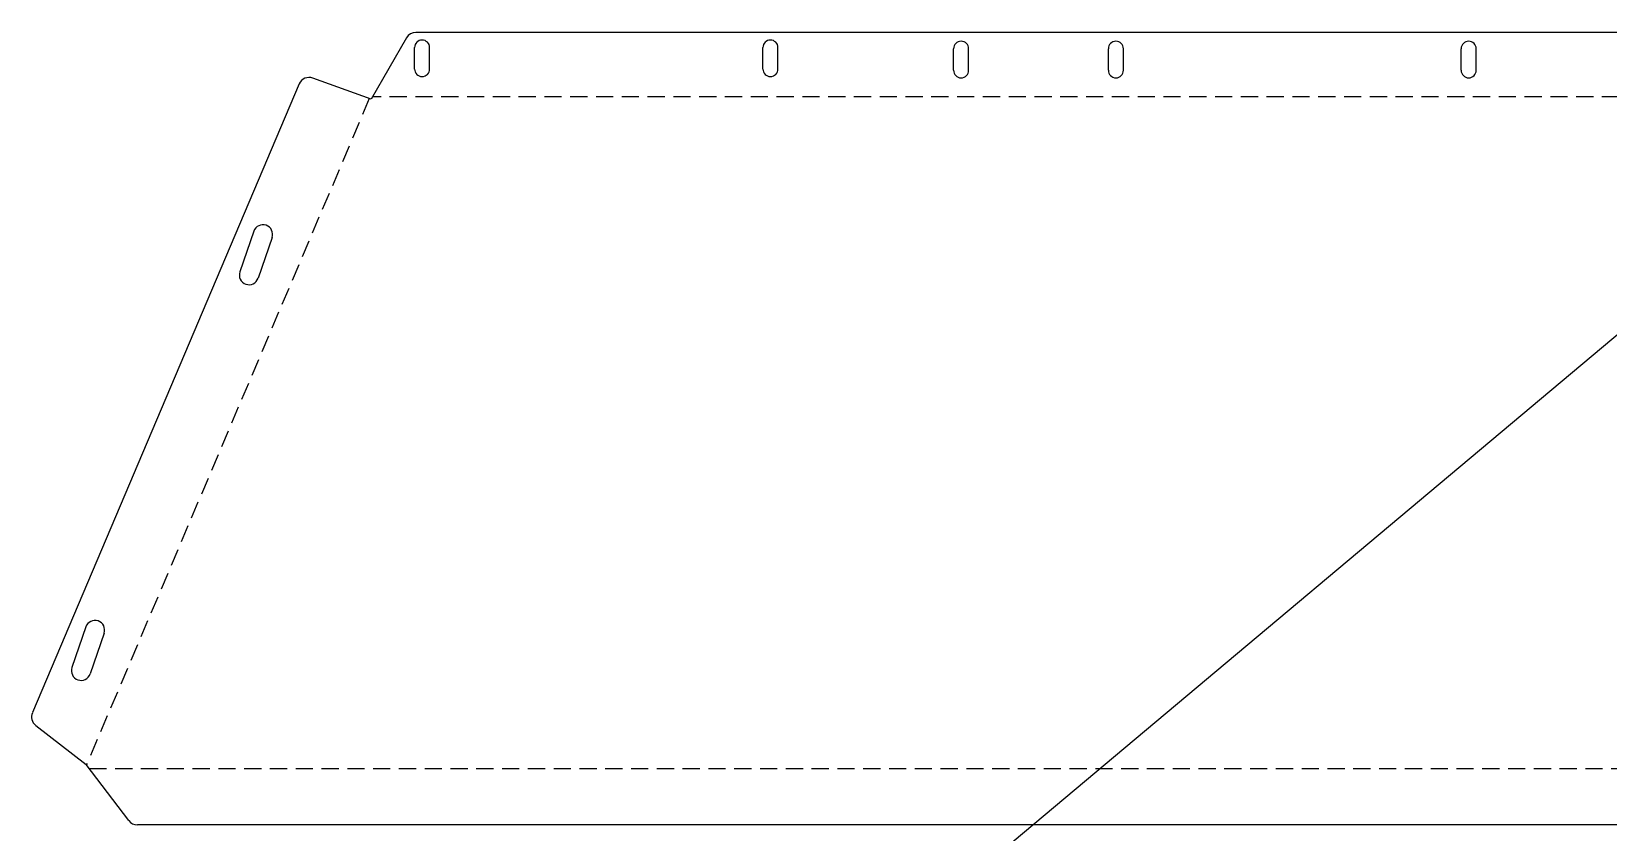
# Model space of a CAD drawing. Extents: x 5 to 1801, y 5 to 2754.
# Drawn here: x 5 to 739, y 1879 to 2252 of the extents above; entities that cross this region are included whole.
import ezdxf

# ---------------------------------------------------------------- set-up
doc = ezdxf.new("R2010")
doc.units = 0
doc.linetypes.add('DASHED', pattern=[12, 8, -4])
for name, color, linetype in [('SMARTNEST_SHEET_10_GEOMETRY', 7, 'CONTINUOUS'), ('SMARTNEST_SHEET_11_GEOMETRY', 7, 'CONTINUOUS'), ('SMARTNEST_SHEET_12_GEOMETRY', 7, 'CONTINUOUS'), ('SMARTNEST_SHEET_13_GEOMETRY', 7, 'CONTINUOUS'), ('SMARTNEST_SHEET_14_GEOMETRY', 7, 'CONTINUOUS'), ('SMARTNEST_SHEET_15_GEOMETRY', 7, 'CONTINUOUS'), ('SMARTNEST_SHEET_16_GEOMETRY', 7, 'CONTINUOUS'), ('SMARTNEST_SHEET_17_GEOMETRY', 7, 'CONTINUOUS'), ('SMARTNEST_SHEET_18_GEOMETRY', 7, 'CONTINUOUS'), ('SMARTNEST_SHEET_19_GEOMETRY', 7, 'CONTINUOUS'), ('SMARTNEST_SHEET_1_BEND', 3, 'DASHED'), ('SMARTNEST_SHEET_1_GEOMETRY', 7, 'CONTINUOUS'), ('SMARTNEST_SHEET_20_GEOMETRY', 7, 'CONTINUOUS'), ('SMARTNEST_SHEET_21_GEOMETRY', 7, 'CONTINUOUS'), ('SMARTNEST_SHEET_22_GEOMETRY', 7, 'CONTINUOUS'), ('SMARTNEST_SHEET_23_GEOMETRY', 7, 'CONTINUOUS'), ('SMARTNEST_SHEET_24_GEOMETRY', 7, 'CONTINUOUS'), ('SMARTNEST_SHEET_25_GEOMETRY', 7, 'CONTINUOUS'), ('SMARTNEST_SHEET_2_BEND', 3, 'DASHED'), ('SMARTNEST_SHEET_2_GEOMETRY', 7, 'CONTINUOUS'), ('SMARTNEST_SHEET_3_BEND', 3, 'DASHED'), ('SMARTNEST_SHEET_3_GEOMETRY', 7, 'CONTINUOUS'), ('SMARTNEST_SHEET_4_BEND', 3, 'DASHED'), ('SMARTNEST_SHEET_4_GEOMETRY', 7, 'CONTINUOUS'), ('SMARTNEST_SHEET_5_BEND', 3, 'DASHED'), ('SMARTNEST_SHEET_5_GEOMETRY', 7, 'CONTINUOUS'), ('SMARTNEST_SHEET_6_BEND', 3, 'DASHED'), ('SMARTNEST_SHEET_6_GEOMETRY', 7, 'CONTINUOUS'), ('SMARTNEST_SHEET_7_BEND', 3, 'DASHED'), ('SMARTNEST_SHEET_7_GEOMETRY', 7, 'CONTINUOUS'), ('SMARTNEST_SHEET_8_BEND', 3, 'DASHED'), ('SMARTNEST_SHEET_8_GEOMETRY', 7, 'CONTINUOUS')]:
    doc.layers.add(name, color=color, linetype=linetype)

msp = doc.modelspace()

# ---------------------------------------------------------------- linework, layer by layer
at = {"layer": 'SMARTNEST_SHEET_10_GEOMETRY', "color": 7, "linetype": 'CONTINUOUS'}
msp.add_line((1288.47, 2568.51), (216.01, 1668.61), dxfattribs=at)
at = {"layer": 'SMARTNEST_SHEET_11_GEOMETRY', "color": 7, "linetype": 'CONTINUOUS'}
msp.add_line((1288.47, 2568.51), (216.01, 1668.61), dxfattribs=at)
at = {"layer": 'SMARTNEST_SHEET_12_GEOMETRY', "color": 7, "linetype": 'CONTINUOUS'}
msp.add_line((1288.47, 2568.51), (216.01, 1668.61), dxfattribs=at)
at = {"layer": 'SMARTNEST_SHEET_13_GEOMETRY', "color": 7, "linetype": 'CONTINUOUS'}
msp.add_line((1288.47, 2568.51), (216.01, 1668.61), dxfattribs=at)
at = {"layer": 'SMARTNEST_SHEET_14_GEOMETRY', "color": 7, "linetype": 'CONTINUOUS'}
msp.add_line((1288.47, 2568.51), (216.01, 1668.61), dxfattribs=at)
at = {"layer": 'SMARTNEST_SHEET_15_GEOMETRY', "color": 7, "linetype": 'CONTINUOUS'}
msp.add_line((1288.47, 2568.51), (216.01, 1668.61), dxfattribs=at)
at = {"layer": 'SMARTNEST_SHEET_16_GEOMETRY', "color": 7, "linetype": 'CONTINUOUS'}
msp.add_line((1288.47, 2568.51), (216.01, 1668.61), dxfattribs=at)
at = {"layer": 'SMARTNEST_SHEET_17_GEOMETRY', "color": 7, "linetype": 'CONTINUOUS'}
msp.add_line((1288.47, 2568.51), (216.01, 1668.61), dxfattribs=at)
at = {"layer": 'SMARTNEST_SHEET_18_GEOMETRY', "color": 7, "linetype": 'CONTINUOUS'}
msp.add_line((1288.47, 2568.51), (216.01, 1668.61), dxfattribs=at)
at = {"layer": 'SMARTNEST_SHEET_19_GEOMETRY', "color": 7, "linetype": 'CONTINUOUS'}
msp.add_line((1288.47, 2568.51), (216.01, 1668.61), dxfattribs=at)
at = {"layer": 'SMARTNEST_SHEET_1_BEND', "color": 7, "linetype": 'DASHED'}
for p, q in [((162.15, 2220.41), (30.62, 1910.55)), ((1223.61, 2221.21), (163.64, 2221.21)), ((31.92, 1908.68), (1104.9, 1908.68))]:
    msp.add_line(p, q, dxfattribs=at)
at = {"layer": 'SMARTNEST_SHEET_1_GEOMETRY', "color": 7, "linetype": 'CONTINUOUS'}
for p, q in [((179.48, 2248.66), (163, 2220.1)), ((1218.61, 2251.16), (183.81, 2251.16)), ((183.2, 2234.16), (183.2, 2244.16)), ((190.2, 2234.16), (190.2, 2244.16)), ((345.26, 2234.16), (345.26, 2244.16)), ((352.26, 2234.16), (352.26, 2244.16)), ((433.98, 2233.58), (433.98, 2243.58)), ((440.98, 2233.58), (440.98, 2243.58)), ((505.98, 2233.58), (505.98, 2243.58)), ((512.98, 2233.58), (512.98, 2243.58)), ((670.11, 2233.58), (670.11, 2243.58)), ((677.11, 2233.58), (677.11, 2243.58)), ((129.56, 2227.23), (5.4, 1934.73)), ((163, 2220.1), (135.87, 2229.98)), ((108.41, 2158.71), (101.92, 2139.8)), ((116.92, 2155.79), (110.43, 2136.88)), ((30.26, 1974.61), (23.77, 1955.7)), ((38.78, 1971.69), (32.28, 1952.77)), ((6.94, 1928.82), (30.41, 1910.66)), ((50.27, 1884.52), (30.41, 1910.66)), ((1110.96, 1882.54), (54.25, 1882.54))]:
    msp.add_line(p, q, dxfattribs=at)
for centre, radius, start, end in [((183.81, 2246.16), 5, 90, 150), ((186.7, 2244.16), 3.5, 0, 180), ((348.76, 2244.16), 3.5, 0, 180), ((437.48, 2243.58), 3.5, 0, 180), ((509.48, 2243.58), 3.5, 0, 180), ((673.61, 2243.58), 3.5, 0, 180), ((134.16, 2225.28), 5, 70, 157), ((186.7, 2234.16), 3.5, 180, 0), ((348.76, 2234.16), 3.5, 180, 0), ((437.48, 2233.58), 3.5, 180, 0), ((509.48, 2233.58), 3.5, 180, 0), ((673.61, 2233.58), 3.5, 180, 0), ((112.67, 2157.25), 4.5, 341.05593, 161.05593), ((106.17, 2138.34), 4.5, 161.05593, 341.05593), ((34.52, 1973.15), 4.5, 341.05593, 161.05593), ((28.03, 1954.24), 4.5, 161.05593, 341.05593), ((10, 1932.77), 5, 157, 232.27), ((54.25, 1887.54), 5, 217.22797, 270)]:
    msp.add_arc(centre, radius, start, end, dxfattribs=at)
at = {"layer": 'SMARTNEST_SHEET_20_GEOMETRY', "color": 7, "linetype": 'CONTINUOUS'}
msp.add_line((1288.47, 2568.51), (216.01, 1668.61), dxfattribs=at)
at = {"layer": 'SMARTNEST_SHEET_21_GEOMETRY', "color": 7, "linetype": 'CONTINUOUS'}
msp.add_line((1288.47, 2568.51), (216.01, 1668.61), dxfattribs=at)
at = {"layer": 'SMARTNEST_SHEET_22_GEOMETRY', "color": 7, "linetype": 'CONTINUOUS'}
msp.add_line((1288.47, 2568.51), (216.01, 1668.61), dxfattribs=at)
at = {"layer": 'SMARTNEST_SHEET_23_GEOMETRY', "color": 7, "linetype": 'CONTINUOUS'}
msp.add_line((1288.47, 2568.51), (216.01, 1668.61), dxfattribs=at)
at = {"layer": 'SMARTNEST_SHEET_24_GEOMETRY', "color": 7, "linetype": 'CONTINUOUS'}
msp.add_line((1288.47, 2568.51), (216.01, 1668.61), dxfattribs=at)
at = {"layer": 'SMARTNEST_SHEET_25_GEOMETRY', "color": 7, "linetype": 'CONTINUOUS'}
msp.add_line((1288.47, 2568.51), (216.01, 1668.61), dxfattribs=at)
at = {"layer": 'SMARTNEST_SHEET_2_BEND', "color": 7, "linetype": 'DASHED'}
for p, q in [((162.15, 2220.41), (30.62, 1910.55)), ((1223.61, 2221.21), (163.64, 2221.21)), ((31.92, 1908.68), (1104.9, 1908.68))]:
    msp.add_line(p, q, dxfattribs=at)
at = {"layer": 'SMARTNEST_SHEET_2_GEOMETRY', "color": 7, "linetype": 'CONTINUOUS'}
for p, q in [((179.48, 2248.66), (163, 2220.1)), ((1218.61, 2251.16), (183.81, 2251.16)), ((183.2, 2234.16), (183.2, 2244.16)), ((190.2, 2234.16), (190.2, 2244.16)), ((345.26, 2234.16), (345.26, 2244.16)), ((352.26, 2234.16), (352.26, 2244.16)), ((433.98, 2233.58), (433.98, 2243.58)), ((440.98, 2233.58), (440.98, 2243.58)), ((505.98, 2233.58), (505.98, 2243.58)), ((512.98, 2233.58), (512.98, 2243.58)), ((670.11, 2233.58), (670.11, 2243.58)), ((677.11, 2233.58), (677.11, 2243.58)), ((129.56, 2227.23), (5.4, 1934.73)), ((163, 2220.1), (135.87, 2229.98)), ((108.41, 2158.71), (101.92, 2139.8)), ((116.92, 2155.79), (110.43, 2136.88)), ((30.26, 1974.61), (23.77, 1955.7)), ((38.78, 1971.69), (32.28, 1952.77)), ((6.94, 1928.82), (30.41, 1910.66)), ((50.27, 1884.52), (30.41, 1910.66)), ((1110.96, 1882.54), (54.25, 1882.54))]:
    msp.add_line(p, q, dxfattribs=at)
for centre, radius, start, end in [((183.81, 2246.16), 5, 90, 150), ((186.7, 2244.16), 3.5, 0, 180), ((348.76, 2244.16), 3.5, 0, 180), ((437.48, 2243.58), 3.5, 0, 180), ((509.48, 2243.58), 3.5, 0, 180), ((673.61, 2243.58), 3.5, 0, 180), ((134.16, 2225.28), 5, 70, 157), ((186.7, 2234.16), 3.5, 180, 0), ((348.76, 2234.16), 3.5, 180, 0), ((437.48, 2233.58), 3.5, 180, 0), ((509.48, 2233.58), 3.5, 180, 0), ((673.61, 2233.58), 3.5, 180, 0), ((112.67, 2157.25), 4.5, 341.05593, 161.05593), ((106.17, 2138.34), 4.5, 161.05593, 341.05593), ((34.52, 1973.15), 4.5, 341.05593, 161.05593), ((28.03, 1954.24), 4.5, 161.05593, 341.05593), ((10, 1932.77), 5, 157, 232.27), ((54.25, 1887.54), 5, 217.22797, 270)]:
    msp.add_arc(centre, radius, start, end, dxfattribs=at)
at = {"layer": 'SMARTNEST_SHEET_3_BEND', "color": 7, "linetype": 'DASHED'}
for p, q in [((162.15, 2220.41), (30.62, 1910.55)), ((1223.61, 2221.21), (163.64, 2221.21)), ((31.92, 1908.68), (1104.9, 1908.68))]:
    msp.add_line(p, q, dxfattribs=at)
at = {"layer": 'SMARTNEST_SHEET_3_GEOMETRY', "color": 7, "linetype": 'CONTINUOUS'}
for p, q in [((179.48, 2248.66), (163, 2220.1)), ((1218.61, 2251.16), (183.81, 2251.16)), ((183.2, 2234.16), (183.2, 2244.16)), ((190.2, 2234.16), (190.2, 2244.16)), ((345.26, 2234.16), (345.26, 2244.16)), ((352.26, 2234.16), (352.26, 2244.16)), ((433.98, 2233.58), (433.98, 2243.58)), ((440.98, 2233.58), (440.98, 2243.58)), ((505.98, 2233.58), (505.98, 2243.58)), ((512.98, 2233.58), (512.98, 2243.58)), ((670.11, 2233.58), (670.11, 2243.58)), ((677.11, 2233.58), (677.11, 2243.58)), ((129.56, 2227.23), (5.4, 1934.73)), ((163, 2220.1), (135.87, 2229.98)), ((108.41, 2158.71), (101.92, 2139.8)), ((116.92, 2155.79), (110.43, 2136.88)), ((30.26, 1974.61), (23.77, 1955.7)), ((38.78, 1971.69), (32.28, 1952.77)), ((6.94, 1928.82), (30.41, 1910.66)), ((50.27, 1884.52), (30.41, 1910.66)), ((1110.96, 1882.54), (54.25, 1882.54))]:
    msp.add_line(p, q, dxfattribs=at)
for centre, radius, start, end in [((183.81, 2246.16), 5, 90, 150), ((186.7, 2244.16), 3.5, 0, 180), ((348.76, 2244.16), 3.5, 0, 180), ((437.48, 2243.58), 3.5, 0, 180), ((509.48, 2243.58), 3.5, 0, 180), ((673.61, 2243.58), 3.5, 0, 180), ((134.16, 2225.28), 5, 70, 157), ((186.7, 2234.16), 3.5, 180, 0), ((348.76, 2234.16), 3.5, 180, 0), ((437.48, 2233.58), 3.5, 180, 0), ((509.48, 2233.58), 3.5, 180, 0), ((673.61, 2233.58), 3.5, 180, 0), ((112.67, 2157.25), 4.5, 341.05593, 161.05593), ((106.17, 2138.34), 4.5, 161.05593, 341.05593), ((34.52, 1973.15), 4.5, 341.05593, 161.05593), ((28.03, 1954.24), 4.5, 161.05593, 341.05593), ((10, 1932.77), 5, 157, 232.27), ((54.25, 1887.54), 5, 217.22797, 270)]:
    msp.add_arc(centre, radius, start, end, dxfattribs=at)
at = {"layer": 'SMARTNEST_SHEET_4_BEND', "color": 7, "linetype": 'DASHED'}
for p, q in [((162.15, 2220.41), (30.62, 1910.55)), ((1223.61, 2221.21), (163.64, 2221.21)), ((31.92, 1908.68), (1104.9, 1908.68))]:
    msp.add_line(p, q, dxfattribs=at)
at = {"layer": 'SMARTNEST_SHEET_4_GEOMETRY', "color": 7, "linetype": 'CONTINUOUS'}
for p, q in [((179.48, 2248.66), (163, 2220.1)), ((1218.61, 2251.16), (183.81, 2251.16)), ((183.2, 2234.16), (183.2, 2244.16)), ((190.2, 2234.16), (190.2, 2244.16)), ((345.26, 2234.16), (345.26, 2244.16)), ((352.26, 2234.16), (352.26, 2244.16)), ((433.98, 2233.58), (433.98, 2243.58)), ((440.98, 2233.58), (440.98, 2243.58)), ((505.98, 2233.58), (505.98, 2243.58)), ((512.98, 2233.58), (512.98, 2243.58)), ((670.11, 2233.58), (670.11, 2243.58)), ((677.11, 2233.58), (677.11, 2243.58)), ((129.56, 2227.23), (5.4, 1934.73)), ((163, 2220.1), (135.87, 2229.98)), ((108.41, 2158.71), (101.92, 2139.8)), ((116.92, 2155.79), (110.43, 2136.88)), ((30.26, 1974.61), (23.77, 1955.7)), ((38.78, 1971.69), (32.28, 1952.77)), ((6.94, 1928.82), (30.41, 1910.66)), ((50.27, 1884.52), (30.41, 1910.66)), ((1110.96, 1882.54), (54.25, 1882.54))]:
    msp.add_line(p, q, dxfattribs=at)
for centre, radius, start, end in [((183.81, 2246.16), 5, 90, 150), ((186.7, 2244.16), 3.5, 0, 180), ((348.76, 2244.16), 3.5, 0, 180), ((437.48, 2243.58), 3.5, 0, 180), ((509.48, 2243.58), 3.5, 0, 180), ((673.61, 2243.58), 3.5, 0, 180), ((134.16, 2225.28), 5, 70, 157), ((186.7, 2234.16), 3.5, 180, 0), ((348.76, 2234.16), 3.5, 180, 0), ((437.48, 2233.58), 3.5, 180, 0), ((509.48, 2233.58), 3.5, 180, 0), ((673.61, 2233.58), 3.5, 180, 0), ((112.67, 2157.25), 4.5, 341.05593, 161.05593), ((106.17, 2138.34), 4.5, 161.05593, 341.05593), ((34.52, 1973.15), 4.5, 341.05593, 161.05593), ((28.03, 1954.24), 4.5, 161.05593, 341.05593), ((10, 1932.77), 5, 157, 232.27), ((54.25, 1887.54), 5, 217.22797, 270)]:
    msp.add_arc(centre, radius, start, end, dxfattribs=at)
at = {"layer": 'SMARTNEST_SHEET_5_BEND', "color": 7, "linetype": 'DASHED'}
for p, q in [((162.15, 2220.41), (30.62, 1910.55)), ((1223.61, 2221.21), (163.64, 2221.21)), ((31.92, 1908.68), (1104.9, 1908.68))]:
    msp.add_line(p, q, dxfattribs=at)
at = {"layer": 'SMARTNEST_SHEET_5_GEOMETRY', "color": 7, "linetype": 'CONTINUOUS'}
for p, q in [((179.48, 2248.66), (163, 2220.1)), ((1218.61, 2251.16), (183.81, 2251.16)), ((183.2, 2234.16), (183.2, 2244.16)), ((190.2, 2234.16), (190.2, 2244.16)), ((345.26, 2234.16), (345.26, 2244.16)), ((352.26, 2234.16), (352.26, 2244.16)), ((433.98, 2233.58), (433.98, 2243.58)), ((440.98, 2233.58), (440.98, 2243.58)), ((505.98, 2233.58), (505.98, 2243.58)), ((512.98, 2233.58), (512.98, 2243.58)), ((670.11, 2233.58), (670.11, 2243.58)), ((677.11, 2233.58), (677.11, 2243.58)), ((129.56, 2227.23), (5.4, 1934.73)), ((163, 2220.1), (135.87, 2229.98)), ((108.41, 2158.71), (101.92, 2139.8)), ((116.92, 2155.79), (110.43, 2136.88)), ((30.26, 1974.61), (23.77, 1955.7)), ((38.78, 1971.69), (32.28, 1952.77)), ((6.94, 1928.82), (30.41, 1910.66)), ((50.27, 1884.52), (30.41, 1910.66)), ((1110.96, 1882.54), (54.25, 1882.54))]:
    msp.add_line(p, q, dxfattribs=at)
for centre, radius, start, end in [((183.81, 2246.16), 5, 90, 150), ((186.7, 2244.16), 3.5, 0, 180), ((348.76, 2244.16), 3.5, 0, 180), ((437.48, 2243.58), 3.5, 0, 180), ((509.48, 2243.58), 3.5, 0, 180), ((673.61, 2243.58), 3.5, 0, 180), ((134.16, 2225.28), 5, 70, 157), ((186.7, 2234.16), 3.5, 180, 0), ((348.76, 2234.16), 3.5, 180, 0), ((437.48, 2233.58), 3.5, 180, 0), ((509.48, 2233.58), 3.5, 180, 0), ((673.61, 2233.58), 3.5, 180, 0), ((112.67, 2157.25), 4.5, 341.05593, 161.05593), ((106.17, 2138.34), 4.5, 161.05593, 341.05593), ((34.52, 1973.15), 4.5, 341.05593, 161.05593), ((28.03, 1954.24), 4.5, 161.05593, 341.05593), ((10, 1932.77), 5, 157, 232.27), ((54.25, 1887.54), 5, 217.22797, 270)]:
    msp.add_arc(centre, radius, start, end, dxfattribs=at)
at = {"layer": 'SMARTNEST_SHEET_6_BEND', "color": 7, "linetype": 'DASHED'}
for p, q in [((162.15, 2220.41), (30.62, 1910.55)), ((1223.61, 2221.21), (163.64, 2221.21)), ((31.92, 1908.68), (1104.9, 1908.68))]:
    msp.add_line(p, q, dxfattribs=at)
at = {"layer": 'SMARTNEST_SHEET_6_GEOMETRY', "color": 7, "linetype": 'CONTINUOUS'}
for p, q in [((179.48, 2248.66), (163, 2220.1)), ((1218.61, 2251.16), (183.81, 2251.16)), ((183.2, 2234.16), (183.2, 2244.16)), ((190.2, 2234.16), (190.2, 2244.16)), ((345.26, 2234.16), (345.26, 2244.16)), ((352.26, 2234.16), (352.26, 2244.16)), ((433.98, 2233.58), (433.98, 2243.58)), ((440.98, 2233.58), (440.98, 2243.58)), ((505.98, 2233.58), (505.98, 2243.58)), ((512.98, 2233.58), (512.98, 2243.58)), ((670.11, 2233.58), (670.11, 2243.58)), ((677.11, 2233.58), (677.11, 2243.58)), ((129.56, 2227.23), (5.4, 1934.73)), ((163, 2220.1), (135.87, 2229.98)), ((108.41, 2158.71), (101.92, 2139.8)), ((116.92, 2155.79), (110.43, 2136.88)), ((30.26, 1974.61), (23.77, 1955.7)), ((38.78, 1971.69), (32.28, 1952.77)), ((6.94, 1928.82), (30.41, 1910.66)), ((50.27, 1884.52), (30.41, 1910.66)), ((1110.96, 1882.54), (54.25, 1882.54))]:
    msp.add_line(p, q, dxfattribs=at)
for centre, radius, start, end in [((183.81, 2246.16), 5, 90, 150), ((186.7, 2244.16), 3.5, 0, 180), ((348.76, 2244.16), 3.5, 0, 180), ((437.48, 2243.58), 3.5, 0, 180), ((509.48, 2243.58), 3.5, 0, 180), ((673.61, 2243.58), 3.5, 0, 180), ((134.16, 2225.28), 5, 70, 157), ((186.7, 2234.16), 3.5, 180, 0), ((348.76, 2234.16), 3.5, 180, 0), ((437.48, 2233.58), 3.5, 180, 0), ((509.48, 2233.58), 3.5, 180, 0), ((673.61, 2233.58), 3.5, 180, 0), ((112.67, 2157.25), 4.5, 341.05593, 161.05593), ((106.17, 2138.34), 4.5, 161.05593, 341.05593), ((34.52, 1973.15), 4.5, 341.05593, 161.05593), ((28.03, 1954.24), 4.5, 161.05593, 341.05593), ((10, 1932.77), 5, 157, 232.27), ((54.25, 1887.54), 5, 217.22797, 270)]:
    msp.add_arc(centre, radius, start, end, dxfattribs=at)
at = {"layer": 'SMARTNEST_SHEET_7_BEND', "color": 7, "linetype": 'DASHED'}
for p, q in [((162.15, 2220.41), (30.62, 1910.55)), ((1223.61, 2221.21), (163.64, 2221.21)), ((31.92, 1908.68), (1104.9, 1908.68))]:
    msp.add_line(p, q, dxfattribs=at)
at = {"layer": 'SMARTNEST_SHEET_7_GEOMETRY', "color": 7, "linetype": 'CONTINUOUS'}
for p, q in [((179.48, 2248.66), (163, 2220.1)), ((1218.61, 2251.16), (183.81, 2251.16)), ((183.2, 2234.16), (183.2, 2244.16)), ((190.2, 2234.16), (190.2, 2244.16)), ((345.26, 2234.16), (345.26, 2244.16)), ((352.26, 2234.16), (352.26, 2244.16)), ((433.98, 2233.58), (433.98, 2243.58)), ((440.98, 2233.58), (440.98, 2243.58)), ((505.98, 2233.58), (505.98, 2243.58)), ((512.98, 2233.58), (512.98, 2243.58)), ((670.11, 2233.58), (670.11, 2243.58)), ((677.11, 2233.58), (677.11, 2243.58)), ((129.56, 2227.23), (5.4, 1934.73)), ((163, 2220.1), (135.87, 2229.98)), ((108.41, 2158.71), (101.92, 2139.8)), ((116.92, 2155.79), (110.43, 2136.88)), ((30.26, 1974.61), (23.77, 1955.7)), ((38.78, 1971.69), (32.28, 1952.77)), ((6.94, 1928.82), (30.41, 1910.66)), ((50.27, 1884.52), (30.41, 1910.66)), ((1110.96, 1882.54), (54.25, 1882.54))]:
    msp.add_line(p, q, dxfattribs=at)
for centre, radius, start, end in [((183.81, 2246.16), 5, 90, 150), ((186.7, 2244.16), 3.5, 0, 180), ((348.76, 2244.16), 3.5, 0, 180), ((437.48, 2243.58), 3.5, 0, 180), ((509.48, 2243.58), 3.5, 0, 180), ((673.61, 2243.58), 3.5, 0, 180), ((134.16, 2225.28), 5, 70, 157), ((186.7, 2234.16), 3.5, 180, 0), ((348.76, 2234.16), 3.5, 180, 0), ((437.48, 2233.58), 3.5, 180, 0), ((509.48, 2233.58), 3.5, 180, 0), ((673.61, 2233.58), 3.5, 180, 0), ((112.67, 2157.25), 4.5, 341.05593, 161.05593), ((106.17, 2138.34), 4.5, 161.05593, 341.05593), ((34.52, 1973.15), 4.5, 341.05593, 161.05593), ((28.03, 1954.24), 4.5, 161.05593, 341.05593), ((10, 1932.77), 5, 157, 232.27), ((54.25, 1887.54), 5, 217.22797, 270)]:
    msp.add_arc(centre, radius, start, end, dxfattribs=at)
at = {"layer": 'SMARTNEST_SHEET_8_BEND', "color": 7, "linetype": 'DASHED'}
for p, q in [((162.15, 2220.41), (30.62, 1910.55)), ((1223.61, 2221.21), (163.64, 2221.21)), ((31.92, 1908.68), (1104.9, 1908.68))]:
    msp.add_line(p, q, dxfattribs=at)
at = {"layer": 'SMARTNEST_SHEET_8_GEOMETRY', "color": 7, "linetype": 'CONTINUOUS'}
for p, q in [((179.48, 2248.66), (163, 2220.1)), ((1218.61, 2251.16), (183.81, 2251.16)), ((183.2, 2234.16), (183.2, 2244.16)), ((190.2, 2234.16), (190.2, 2244.16)), ((345.26, 2234.16), (345.26, 2244.16)), ((352.26, 2234.16), (352.26, 2244.16)), ((433.98, 2233.58), (433.98, 2243.58)), ((440.98, 2233.58), (440.98, 2243.58)), ((505.98, 2233.58), (505.98, 2243.58)), ((512.98, 2233.58), (512.98, 2243.58)), ((670.11, 2233.58), (670.11, 2243.58)), ((677.11, 2233.58), (677.11, 2243.58)), ((129.56, 2227.23), (5.4, 1934.73)), ((163, 2220.1), (135.87, 2229.98)), ((108.41, 2158.71), (101.92, 2139.8)), ((116.92, 2155.79), (110.43, 2136.88)), ((30.26, 1974.61), (23.77, 1955.7)), ((38.78, 1971.69), (32.28, 1952.77)), ((6.94, 1928.82), (30.41, 1910.66)), ((50.27, 1884.52), (30.41, 1910.66)), ((1110.96, 1882.54), (54.25, 1882.54))]:
    msp.add_line(p, q, dxfattribs=at)
for centre, radius, start, end in [((183.81, 2246.16), 5, 90, 150), ((186.7, 2244.16), 3.5, 0, 180), ((348.76, 2244.16), 3.5, 0, 180), ((437.48, 2243.58), 3.5, 0, 180), ((509.48, 2243.58), 3.5, 0, 180), ((673.61, 2243.58), 3.5, 0, 180), ((134.16, 2225.28), 5, 70, 157), ((186.7, 2234.16), 3.5, 180, 0), ((348.76, 2234.16), 3.5, 180, 0), ((437.48, 2233.58), 3.5, 180, 0), ((509.48, 2233.58), 3.5, 180, 0), ((673.61, 2233.58), 3.5, 180, 0), ((112.67, 2157.25), 4.5, 341.05593, 161.05593), ((106.17, 2138.34), 4.5, 161.05593, 341.05593), ((34.52, 1973.15), 4.5, 341.05593, 161.05593), ((28.03, 1954.24), 4.5, 161.05593, 341.05593), ((10, 1932.77), 5, 157, 232.27), ((54.25, 1887.54), 5, 217.22797, 270)]:
    msp.add_arc(centre, radius, start, end, dxfattribs=at)

doc.saveas('drawing.dxf')
